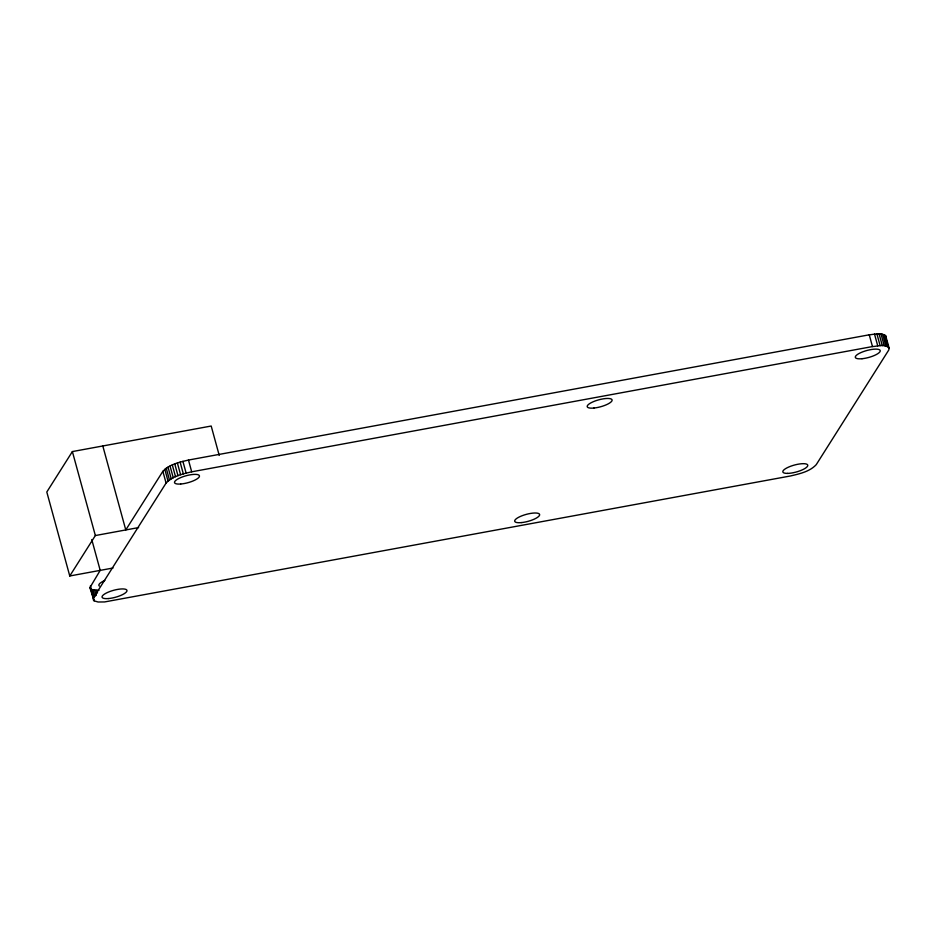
<?xml version="1.0" encoding="UTF-8"?>
<svg xmlns="http://www.w3.org/2000/svg" width="936" height="936" viewBox="0 0 936 936"><rect width="100%" height="100%" fill="white"/><g stroke="black" fill="none" stroke-linecap="round" stroke-linejoin="round"><path stroke-width="1.4" d="M102.808 445.969L125.775 529.94L162.864 471.323C169.428 464.326 179.501 462.208 188.475 460.056L869.251 334.807C874.47 334.409 881.115 332.268 885.69 335.825L889.2 348.332L888.697 350.123L816.227 464.677C809.675 471.674 799.59 473.791 790.616 475.944L104.586 601.942L98.069 602L94.068 600.818L89.891 587.668L100.199 570.375L91.775 539.592M889.2 348.332C885.596 343.418 877.523 346.402 872.469 346.566L191.693 471.814C182.719 473.955 172.633 476.073 166.081 483.07L93.612 597.624L93.401 600.175M219.235 455.422L211.197 426.032L72.376 451.573L46.8 492.008L69.767 575.979L113.034 568.012M69.767 575.979L95.355 535.544L138.61 527.588M89.891 587.668L91.857 589.586L98.97 590.347M885.69 335.825L885.982 336.586M885.023 335.182L888.241 346.94M884.017 334.655L887.234 346.414M882.671 334.257L885.889 346.016M881.022 334L884.239 345.747M879.091 333.871L882.297 345.63M876.903 333.895L880.121 345.653M874.505 334.058L877.722 345.817M869.251 334.807L872.469 346.566M188.475 460.056L191.693 471.814M182.894 461.308L186.112 473.054M180.11 462.091L183.327 473.85M177.384 462.969L180.601 474.727M174.763 463.928L177.98 475.687M172.306 464.946L175.523 476.705M170.036 466.011L173.254 477.769M168.012 467.099L171.229 478.846M166.245 468.187L169.463 479.946M164.794 469.264L168.012 481.022M162.864 471.323L166.081 483.07M72.376 451.573L95.355 535.544M96.794 590.37L97.508 592.979M94.852 590.253L96.291 595.471M93.202 589.984L94.992 596.524M91.857 589.586L94.009 597.425M90.394 585.877L93.612 597.624M90.85 589.06L94.068 600.818M99.333 586.076A12.893 3.592 -15.3 0 1 104.832 580.472M593.939 408.037A12.893 3.592 -15.3 0 0 612.109 400A12.893 3.592 -15.3 0 0 592.909 401.872A12.893 3.592 -15.3 0 0 593.939 408.037M521.761 522.569A12.893 3.592 -15.3 0 0 539.616 514.461A12.893 3.592 -15.3 0 0 520.159 516.543A12.893 3.592 -15.3 0 0 521.761 522.569M180.706 484.017A12.893 3.592 -15.3 0 0 199.473 476.12A12.893 3.592 -15.3 0 0 180.812 477.547A12.893 3.592 -15.3 0 0 180.706 484.017M108.529 598.549A12.893 3.592 -15.3 0 0 126.992 590.569A12.893 3.592 -15.3 0 0 108.049 592.231A12.893 3.592 -15.3 0 0 108.529 598.549M861.997 358.722A12.893 3.592 -15.3 0 0 880.238 350.696A12.893 3.592 -15.3 0 0 861.108 352.509A12.893 3.592 -15.3 0 0 861.997 358.722M787.492 473.394A12.893 3.592 -15.3 0 0 807.639 466.011A12.893 3.592 -15.3 0 0 790.803 466.198A12.893 3.592 -15.3 0 0 787.492 473.394"/></g></svg>
